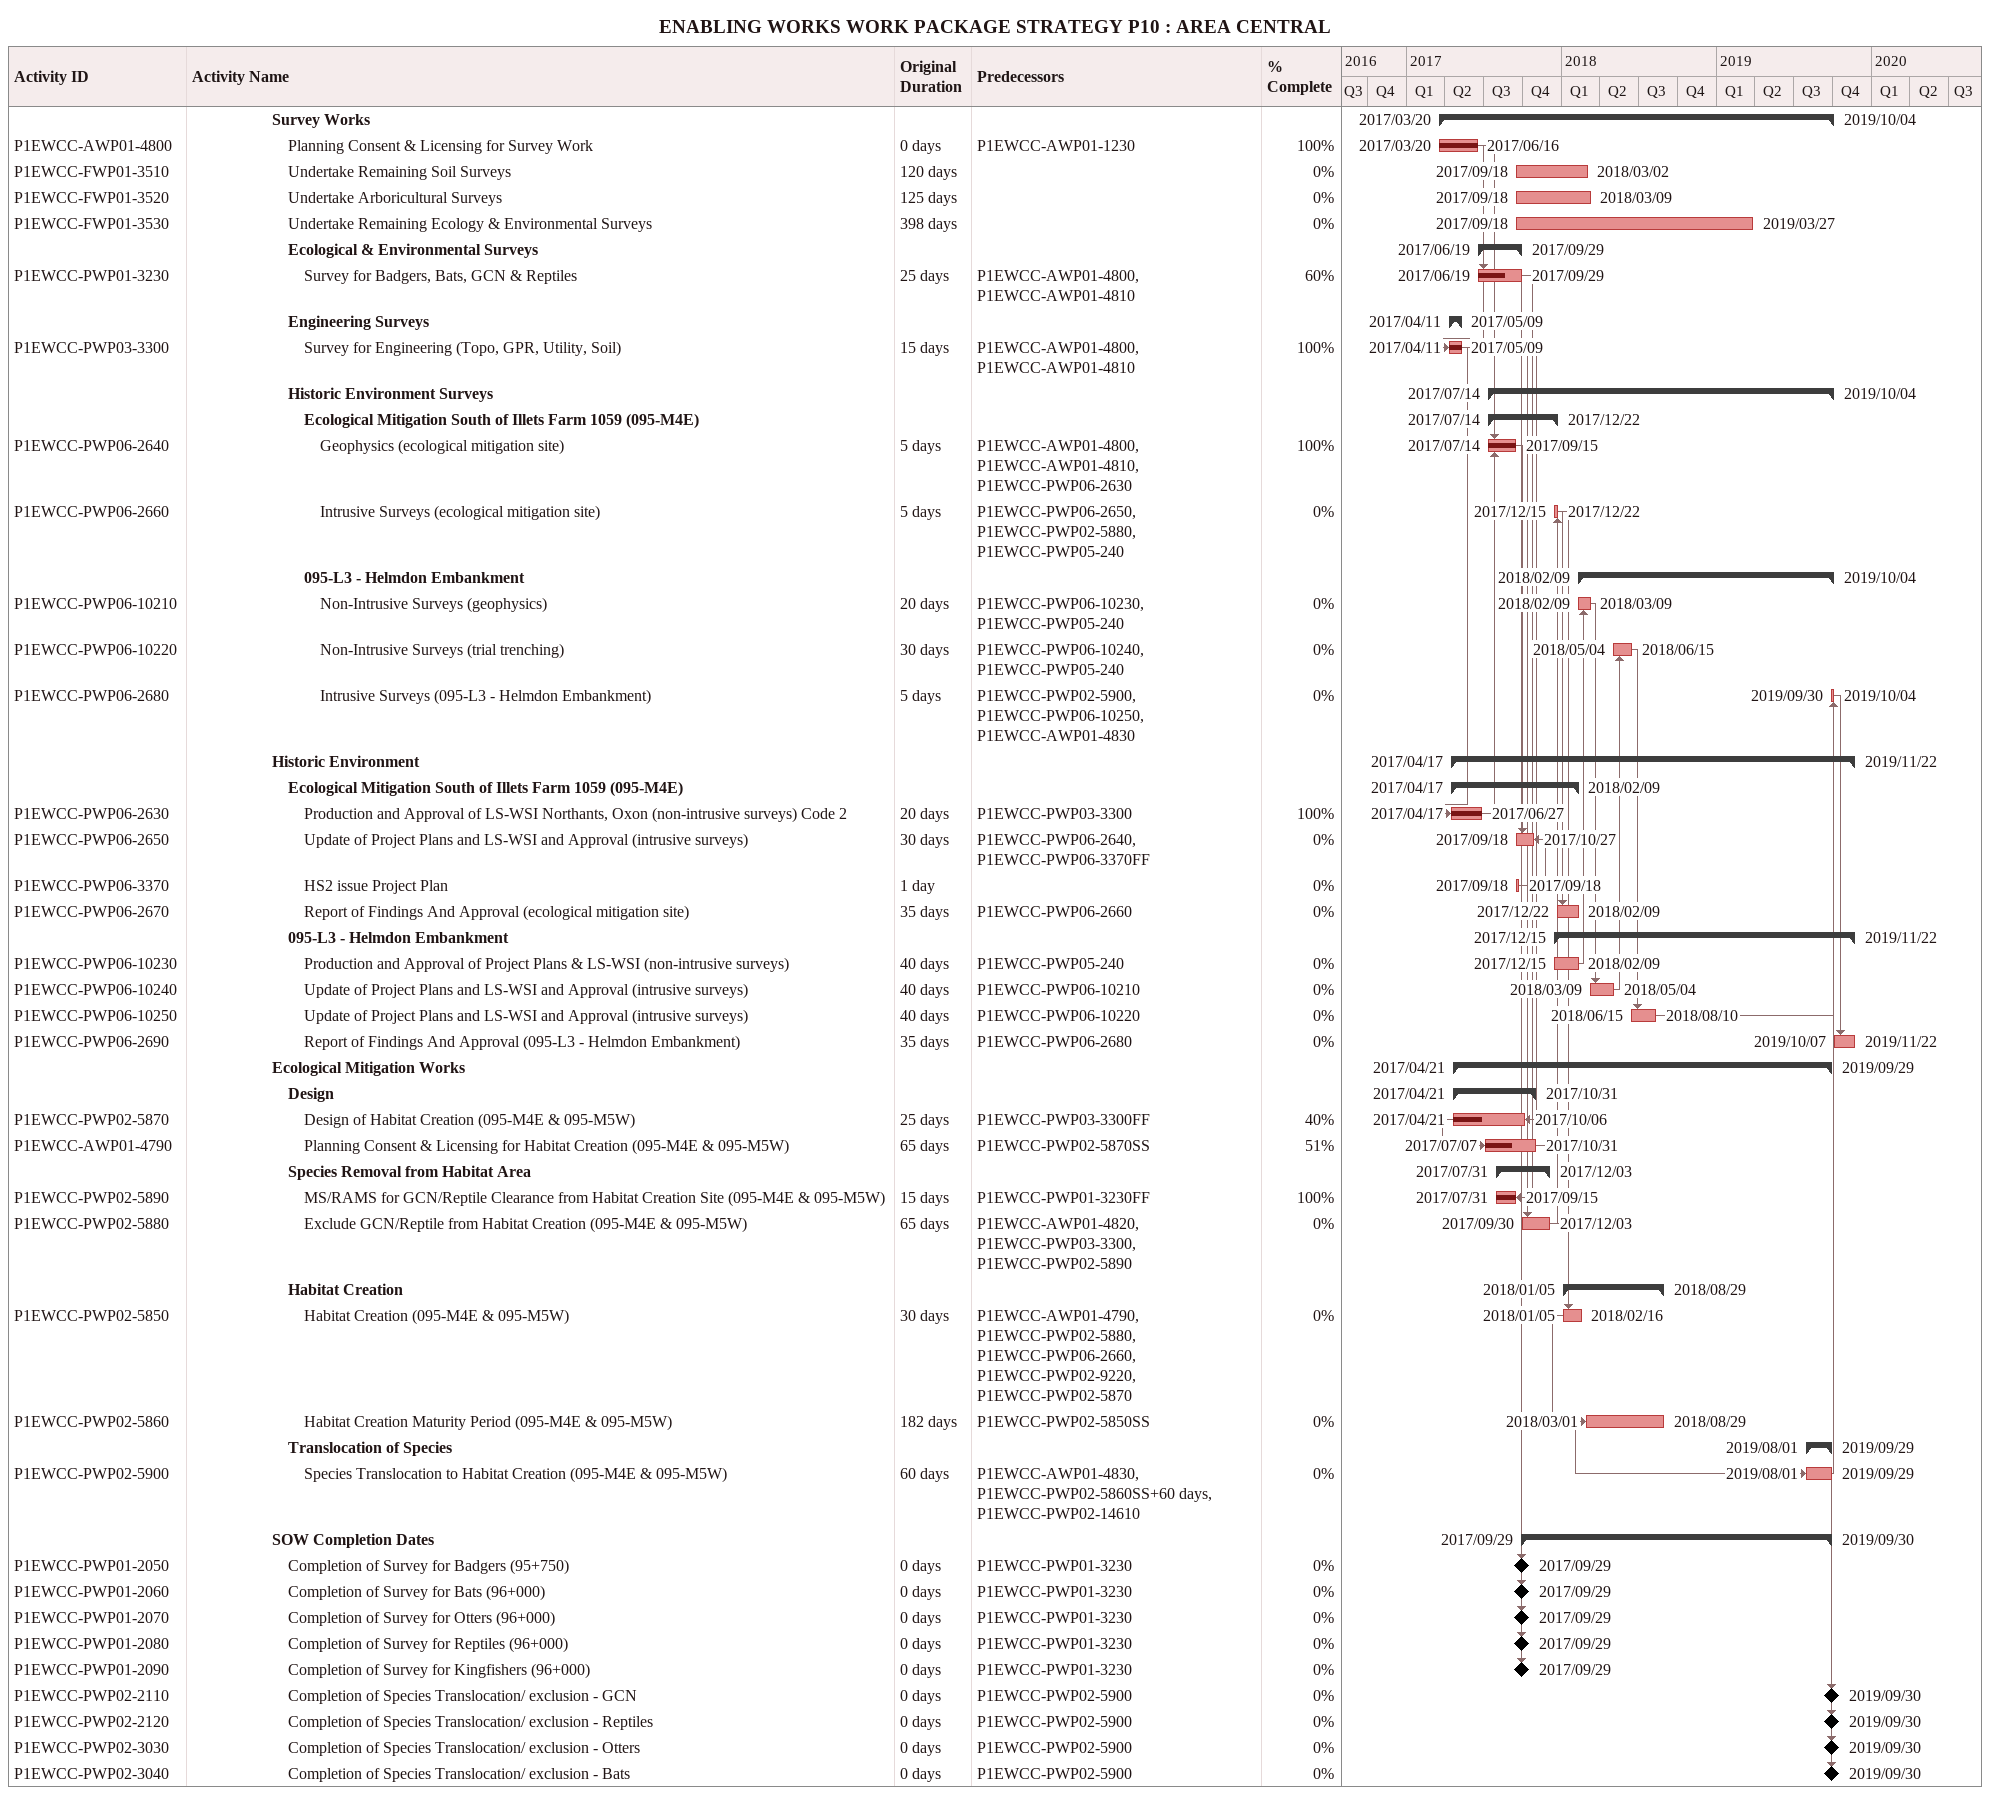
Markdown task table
ENABLING WORKS WORK PACKAGE STRATEGY P10 : AREA CENTRAL

| ID | Level | Task | Original duration | Start | Finish | Predecessors | % complete |
|---|---|---|---|---|---|---|---|
|  | 6 | **Survey Works** |  | 2017-03-20 | 2019-10-04 |  |  |
| P1EWCC-AWP01-4800 | 7 | Planning Consent & Licensing for Survey Work | 0d | 2017-03-20 | 2017-06-16 | P1EWCC-AWP01-1230 | 100 |
| P1EWCC-FWP01-3510 | 7 | Undertake Remaining Soil Surveys | 120d | 2017-09-18 | 2018-03-02 |  | 0 |
| P1EWCC-FWP01-3520 | 7 | Undertake Arboricultural Surveys | 125d | 2017-09-18 | 2018-03-09 |  | 0 |
| P1EWCC-FWP01-3530 | 7 | Undertake Remaining Ecology & Environmental Surveys | 398d | 2017-09-18 | 2019-03-27 |  | 0 |
|  | 7 | **Ecological & Environmental Surveys** |  | 2017-06-19 | 2017-09-29 |  |  |
| P1EWCC-PWP01-3230 | 8 | Survey for Badgers, Bats, GCN & Reptiles | 25d | 2017-06-19 | 2017-09-29 | P1EWCC-AWP01-4800, P1EWCC-AWP01-4810 | 60 |
|  | 7 | **Engineering Surveys** |  | 2017-04-11 | 2017-05-09 |  |  |
| P1EWCC-PWP03-3300 | 8 | Survey for Engineering (Topo, GPR, Utility, Soil) | 15d | 2017-04-11 | 2017-05-09 | P1EWCC-AWP01-4800, P1EWCC-AWP01-4810 | 100 |
|  | 7 | **Historic Environment Surveys** |  | 2017-07-14 | 2019-10-04 |  |  |
|  | 8 | **Ecological Mitigation South of Illets Farm 1059 (095-M4E)** |  | 2017-07-14 | 2017-12-22 |  |  |
| P1EWCC-PWP06-2640 | 9 | Geophysics (ecological mitigation site) | 5d | 2017-07-14 | 2017-09-15 | P1EWCC-AWP01-4800, P1EWCC-AWP01-4810, P1EWCC-PWP06-2630 | 100 |
| P1EWCC-PWP06-2660 | 9 | Intrusive Surveys (ecological mitigation site) | 5d | 2017-12-15 | 2017-12-22 | P1EWCC-PWP06-2650, P1EWCC-PWP02-5880, P1EWCC-PWP05-240 | 0 |
|  | 8 | **095-L3 - Helmdon Embankment** |  | 2018-02-09 | 2019-10-04 |  |  |
| P1EWCC-PWP06-10210 | 9 | Non-Intrusive Surveys (geophysics) | 20d | 2018-02-09 | 2018-03-09 | P1EWCC-PWP06-10230, P1EWCC-PWP05-240 | 0 |
| P1EWCC-PWP06-10220 | 9 | Non-Intrusive Surveys (trial trenching) | 30d | 2018-05-04 | 2018-06-15 | P1EWCC-PWP06-10240, P1EWCC-PWP05-240 | 0 |
| P1EWCC-PWP06-2680 | 9 | Intrusive Surveys (095-L3 - Helmdon Embankment) | 5d | 2019-09-30 | 2019-10-04 | P1EWCC-PWP02-5900, P1EWCC-PWP06-10250, P1EWCC-AWP01-4830 | 0 |
|  | 6 | **Historic Environment** |  | 2017-04-17 | 2019-11-22 |  |  |
|  | 7 | **Ecological Mitigation South of Illets Farm 1059 (095-M4E)** |  | 2017-04-17 | 2018-02-09 |  |  |
| P1EWCC-PWP06-2630 | 8 | Production and Approval of LS-WSI Northants, Oxon (non-intrusive surveys) Code 2 | 20d | 2017-04-17 | 2017-06-27 | P1EWCC-PWP03-3300 | 100 |
| P1EWCC-PWP06-2650 | 8 | Update of Project Plans and LS-WSI and Approval (intrusive surveys) | 30d | 2017-09-18 | 2017-10-27 | P1EWCC-PWP06-2640, P1EWCC-PWP06-3370FF | 0 |
| P1EWCC-PWP06-3370 | 8 | HS2 issue Project Plan | 1d | 2017-09-18 | 2017-09-18 |  | 0 |
| P1EWCC-PWP06-2670 | 8 | Report of Findings And Approval (ecological mitigation site) | 35d | 2017-12-22 | 2018-02-09 | P1EWCC-PWP06-2660 | 0 |
|  | 7 | **095-L3 - Helmdon Embankment** |  | 2017-12-15 | 2019-11-22 |  |  |
| P1EWCC-PWP06-10230 | 8 | Production and Approval of Project Plans & LS-WSI (non-intrusive surveys) | 40d | 2017-12-15 | 2018-02-09 | P1EWCC-PWP05-240 | 0 |
| P1EWCC-PWP06-10240 | 8 | Update of Project Plans and LS-WSI and Approval (intrusive surveys) | 40d | 2018-03-09 | 2018-05-04 | P1EWCC-PWP06-10210 | 0 |
| P1EWCC-PWP06-10250 | 8 | Update of Project Plans and LS-WSI and Approval (intrusive surveys) | 40d | 2018-06-15 | 2018-08-10 | P1EWCC-PWP06-10220 | 0 |
| P1EWCC-PWP06-2690 | 8 | Report of Findings And Approval (095-L3 - Helmdon Embankment) | 35d | 2019-10-07 | 2019-11-22 | P1EWCC-PWP06-2680 | 0 |
|  | 6 | **Ecological Mitigation Works** |  | 2017-04-21 | 2019-09-29 |  |  |
|  | 7 | **Design** |  | 2017-04-21 | 2017-10-31 |  |  |
| P1EWCC-PWP02-5870 | 8 | Design of Habitat Creation (095-M4E & 095-M5W) | 25d | 2017-04-21 | 2017-10-06 | P1EWCC-PWP03-3300FF | 40 |
| P1EWCC-AWP01-4790 | 8 | Planning Consent & Licensing for Habitat Creation (095-M4E & 095-M5W) | 65d | 2017-07-07 | 2017-10-31 | P1EWCC-PWP02-5870SS | 51 |
|  | 7 | **Species Removal from Habitat Area** |  | 2017-07-31 | 2017-12-03 |  |  |
| P1EWCC-PWP02-5890 | 8 | MS/RAMS for GCN/Reptile Clearance from Habitat Creation Site (095-M4E & 095-M5W) | 15d | 2017-07-31 | 2017-09-15 | P1EWCC-PWP01-3230FF | 100 |
| P1EWCC-PWP02-5880 | 8 | Exclude GCN/Reptile from Habitat Creation (095-M4E & 095-M5W) | 65d | 2017-09-30 | 2017-12-03 | P1EWCC-AWP01-4820, P1EWCC-PWP03-3300, P1EWCC-PWP02-5890 | 0 |
|  | 7 | **Habitat Creation** |  | 2018-01-05 | 2018-08-29 |  |  |
| P1EWCC-PWP02-5850 | 8 | Habitat Creation (095-M4E & 095-M5W) | 30d | 2018-01-05 | 2018-02-16 | P1EWCC-AWP01-4790, P1EWCC-PWP02-5880, P1EWCC-PWP06-2660, P1EWCC-PWP02-9220, P1EWCC-PWP02-5870 | 0 |
| P1EWCC-PWP02-5860 | 8 | Habitat Creation Maturity Period (095-M4E & 095-M5W) | 182d | 2018-03-01 | 2018-08-29 | P1EWCC-PWP02-5850SS | 0 |
|  | 7 | **Translocation of Species** |  | 2019-08-01 | 2019-09-29 |  |  |
| P1EWCC-PWP02-5900 | 8 | Species Translocation to Habitat Creation (095-M4E & 095-M5W) | 60d | 2019-08-01 | 2019-09-29 | P1EWCC-AWP01-4830, P1EWCC-PWP02-5860SS+60d, P1EWCC-PWP02-14610 | 0 |
|  | 6 | **SOW Completion Dates** |  | 2017-09-29 | 2019-09-30 |  |  |
| P1EWCC-PWP01-2050 | 7 | Completion of Survey for Badgers (95+750) | 0d | 2017-09-29 | 2017-09-29 | P1EWCC-PWP01-3230 | 0 |
| P1EWCC-PWP01-2060 | 7 | Completion of Survey for Bats (96+000) | 0d | 2017-09-29 | 2017-09-29 | P1EWCC-PWP01-3230 | 0 |
| P1EWCC-PWP01-2070 | 7 | Completion of Survey for Otters (96+000) | 0d | 2017-09-29 | 2017-09-29 | P1EWCC-PWP01-3230 | 0 |
| P1EWCC-PWP01-2080 | 7 | Completion of Survey for Reptiles (96+000) | 0d | 2017-09-29 | 2017-09-29 | P1EWCC-PWP01-3230 | 0 |
| P1EWCC-PWP01-2090 | 7 | Completion of Survey for Kingfishers (96+000) | 0d | 2017-09-29 | 2017-09-29 | P1EWCC-PWP01-3230 | 0 |
| P1EWCC-PWP02-2110 | 7 | Completion of Species Translocation/ exclusion - GCN | 0d | 2019-09-30 | 2019-09-30 | P1EWCC-PWP02-5900 | 0 |
| P1EWCC-PWP02-2120 | 7 | Completion of Species Translocation/ exclusion - Reptiles | 0d | 2019-09-30 | 2019-09-30 | P1EWCC-PWP02-5900 | 0 |
| P1EWCC-PWP02-3030 | 7 | Completion of Species Translocation/ exclusion - Otters | 0d | 2019-09-30 | 2019-09-30 | P1EWCC-PWP02-5900 | 0 |
| P1EWCC-PWP02-3040 | 7 | Completion of Species Translocation/ exclusion - Bats | 0d | 2019-09-30 | 2019-09-30 | P1EWCC-PWP02-5900 | 0 |
